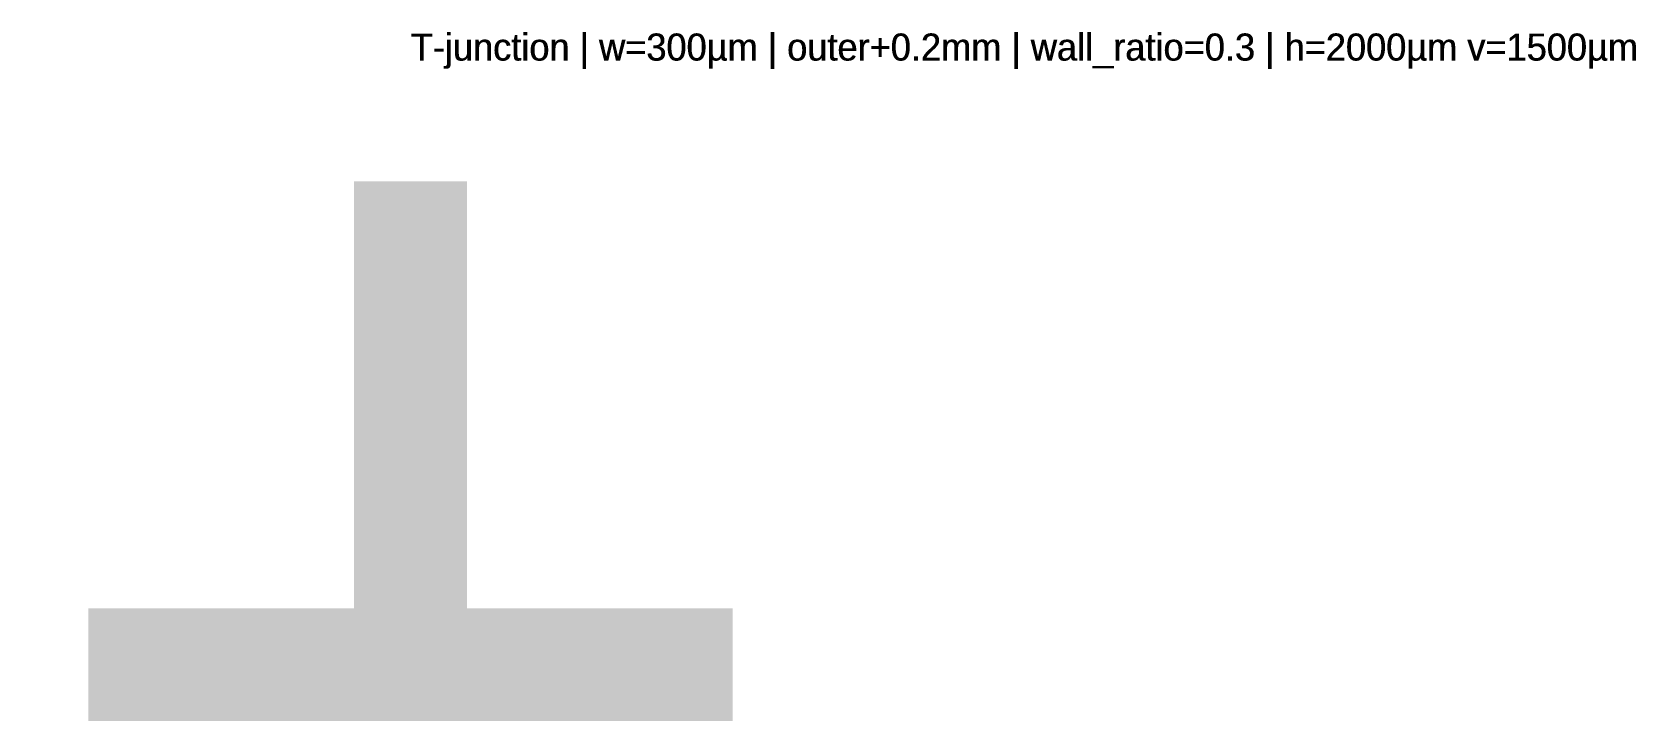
# Model space of a CAD drawing. Header units: metres. Extents: x -1175 to 3805, y -175 to 1963.
import ezdxf

# ---------------------------------------------------------------- set-up
doc = ezdxf.new("R2010")
doc.units = ezdxf.units.M

msp = doc.modelspace()

# ---------------------------------------------------------------- linework, layer by layer
at = {"const_width": 350}
for points in [[(0, 0), (0, 1500)], [(-1000, 0), (1000, 0)]]:
    msp.add_lwpolyline(points, dxfattribs=at)

# ---------------------------------------------------------------- texts
for p in [(0, 1875), (1.68, 1875)]:
    msp.add_text('T-junction | w=300µm | outer+0.2mm | wall_ratio=0.3 | h=2000µm v=1500µm', height=84).set_placement(p)

doc.saveas('drawing.dxf')
